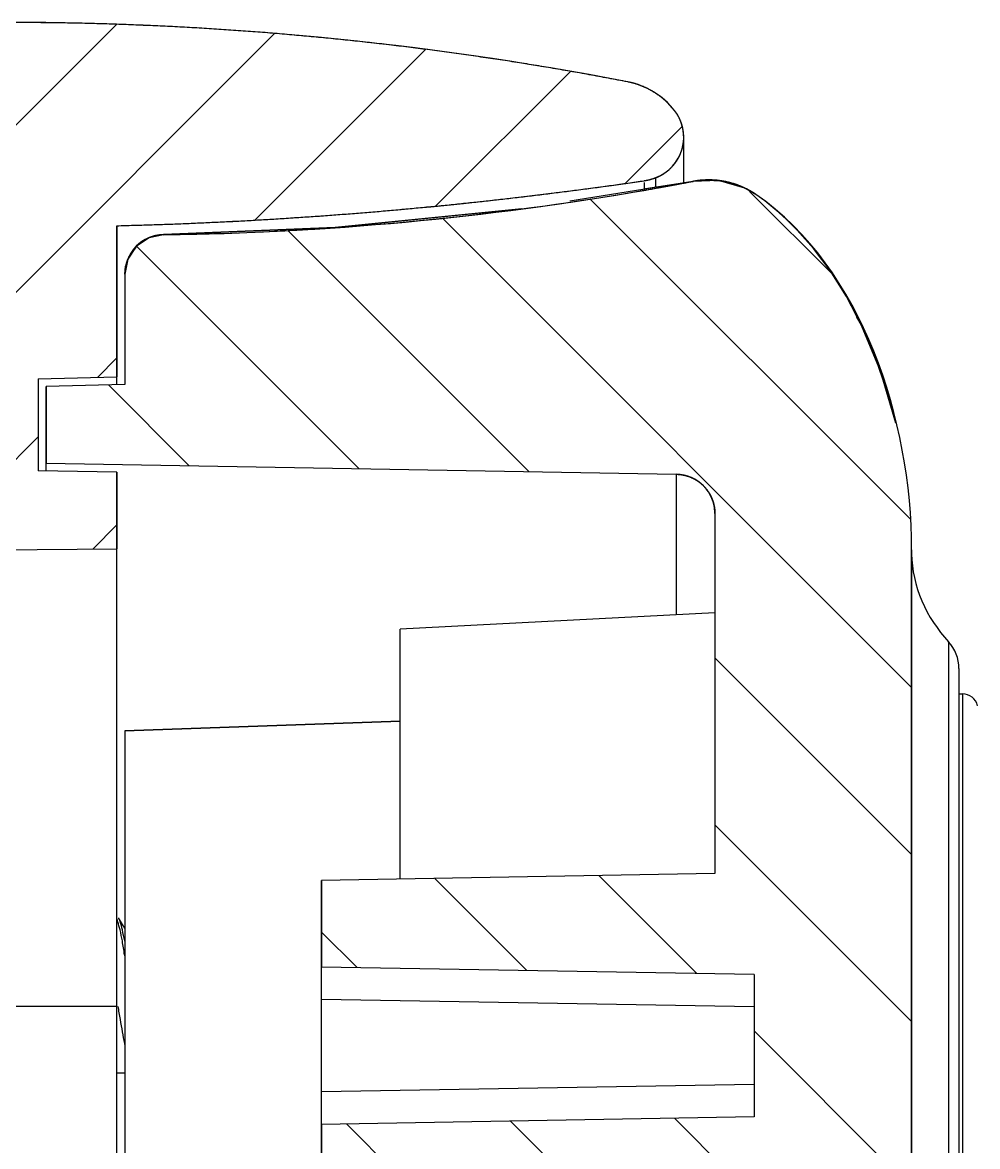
# Model space of a CAD drawing. Header units: millimetres. Extents: x 1884 to 2552, y 611 to 826.
# Drawn here: x 1997.78 to 2009.92, y 792.76 to 807.04 of the extents above; entities that cross this region are included whole.
import ezdxf

# ---------------------------------------------------------------- set-up
doc = ezdxf.new("R2010")
doc.units = ezdxf.units.MM

msp = doc.modelspace()

# ---------------------------------------------------------------- hatches: boundary and pattern name
at = {"linetype": 'Continuous'}
h = msp.add_hatch(dxfattribs=at)
h.set_pattern_fill('A', color=2, scale=1.5, angle=45, style=0, pattern_type=0)
h.set_pattern_definition([(45, (1517.2179, 507.6871), (-1.06066, 1.06066), [])])
edge = h.paths.add_edge_path()
edge.add_arc((1997.584, 641.725), 55.914, 91.4348, 98.331)
edge.add_line((1996.184, 697.622), (1996.184, 699.687))
edge.add_line((1995.034, 699.717), (1996.184, 699.687))
edge.add_line((1995.034, 699.717), (1995.034, 701.749))
edge.add_line((1995.784, 701.756), (1995.034, 701.749))
edge.add_line((1995.784, 704.713), (1995.784, 701.756))
edge.add_line((1995.784, 704.713), (1996.084, 705.021))
edge.add_line((1996.084, 705.021), (1996.784, 705.039))
edge.add_line((1996.784, 706.001), (1996.784, 705.039))
edge.add_line((1996.784, 706.001), (1998.984, 706.039))
edge.add_line((1998.984, 700.755), (1998.984, 706.039))
edge.add_line((1997.984, 700.737), (1998.984, 700.755))
edge.add_line((1997.984, 699.568), (1997.984, 700.737))
edge.add_line((1998.984, 699.542), (1997.984, 699.568))
edge.add_line((1998.984, 697.622), (1998.984, 699.542))
edge.add_arc((1997.584, 641.725), 55.914, 81.669, 88.5653)
edge.add_spline(control_points=[(2005.833, 697.011), (2005.785, 697.029), (2005.736, 697.042), (2005.685, 697.049)], knot_values=[0, 0, 0, 0, 1, 1, 1, 1], weights=[1, 0.996024, 0.996024, 1], degree=3, periodic=0)
edge.add_arc((2005.637, 696.497), 0.55, 321.7508, 429.1477)
edge.add_spline(control_points=[(2005.473, 695.793), (2005.712, 695.839), (2005.919, 695.966), (2006.069, 696.156)], knot_values=[0, 0, 0, 0, 1, 1, 1, 1], weights=[1, 0.958129, 0.958129, 1], degree=3, periodic=0)
edge.add_arc((1997.584, 736.679), 41.64, 270, 280.9218)
edge.add_arc((1997.584, 736.679), 41.64, 259.0782, 270)
edge.add_spline(control_points=[(1989.098, 696.156), (1989.249, 695.966), (1989.456, 695.839), (1989.694, 695.793)], knot_values=[0, 0, 0, 0, 1, 1, 1, 1], weights=[1, 0.958127, 0.958127, 1], degree=3, periodic=0)
edge.add_arc((1989.53, 696.497), 0.55, 110.8502, 218.248)
edge.add_spline(control_points=[(1989.482, 697.049), (1989.432, 697.042), (1989.382, 697.029), (1989.335, 697.011)], knot_values=[0, 0, 0, 0, 1, 1, 1, 1], weights=[1, 0.996025, 0.996025, 1], degree=3, periodic=0)
edge = h.paths.add_edge_path()
edge.add_line((1998.984, 709.039), (1998.984, 711.233))
edge.add_line((1996.784, 709.078), (1998.984, 709.039))
edge.add_line((1996.784, 710.039), (1996.784, 709.078))
edge.add_line((1996.084, 710.058), (1996.784, 710.039))
edge.add_line((1995.784, 710.366), (1996.084, 710.058))
edge.add_line((1995.784, 711.289), (1995.784, 710.366))
edge.add_line((1995.784, 711.289), (1998.984, 711.233))
edge = h.paths.add_edge_path()
edge.add_line((1998.984, 804.457), (1998.984, 802.537))
edge.add_line((1997.984, 802.511), (1998.984, 802.537))
edge.add_line((1997.984, 802.511), (1997.984, 801.341))
edge.add_line((1998.984, 801.324), (1997.984, 801.341))
edge.add_line((1998.984, 801.324), (1998.984, 800.351))
edge.add_line((1996.184, 800.326), (1998.984, 800.351))
edge.add_line((1996.184, 801.599), (1996.184, 800.326))
edge.add_line((1996.184, 801.599), (1995.034, 801.639))
edge.add_line((1995.034, 802.362), (1995.034, 801.639))
edge.add_line((1996.184, 802.392), (1995.034, 802.362))
edge.add_line((1996.184, 804.457), (1996.184, 802.392))
edge.add_spline(control_points=[(1989.482, 805.029), (1991.703, 804.704), (1993.94, 804.513), (1996.184, 804.457)], knot_values=[0, 0, 0, 0, 1, 1, 1, 1], weights=[1, 0.998793, 0.998793, 1], degree=3, periodic=0)
edge.add_spline(control_points=[(1989.335, 805.068), (1989.382, 805.05), (1989.432, 805.037), (1989.482, 805.029)], knot_values=[0, 0, 0, 0, 1, 1, 1, 1], weights=[1, 0.996024, 0.996024, 1], degree=3, periodic=0)
edge.add_spline(control_points=[(1989.098, 805.922), (1988.847, 805.604), (1988.955, 805.212), (1989.335, 805.068)], knot_values=[0, 0, 0, 0, 1, 1, 1, 1], weights=[1, 0.728025, 0.728025, 1], degree=3, periodic=0)
edge.add_spline(control_points=[(1989.694, 806.285), (1989.456, 806.239), (1989.249, 806.113), (1989.098, 805.922)], knot_values=[0, 0, 0, 0, 1, 1, 1, 1], weights=[1, 0.95813, 0.95813, 1], degree=3, periodic=0)
edge.add_spline(control_points=[(1997.584, 807.039), (1994.934, 807.039), (1992.296, 806.787), (1989.694, 806.285)], knot_values=[0, 0, 0, 0, 1, 1, 1, 1], weights=[1, 0.996974, 0.996974, 1], degree=3, periodic=0)
edge.add_spline(control_points=[(2005.473, 806.285), (2002.871, 806.787), (2000.234, 807.039), (1997.584, 807.039)], knot_values=[0, 0, 0, 0, 1, 1, 1, 1], weights=[1, 0.996974, 0.996974, 1], degree=3, periodic=0)
edge.add_spline(control_points=[(2006.069, 805.922), (2005.919, 806.113), (2005.712, 806.239), (2005.473, 806.285)], knot_values=[0, 0, 0, 0, 1, 1, 1, 1], weights=[1, 0.95813, 0.95813, 1], degree=3, periodic=0)
edge.add_spline(control_points=[(2005.833, 805.068), (2006.212, 805.212), (2006.32, 805.604), (2006.069, 805.922)], knot_values=[0, 0, 0, 0, 1, 1, 1, 1], weights=[1, 0.728025, 0.728025, 1], degree=3, periodic=0)
edge.add_spline(control_points=[(2005.685, 805.029), (2005.736, 805.037), (2005.785, 805.05), (2005.833, 805.068)], knot_values=[0, 0, 0, 0, 1, 1, 1, 1], weights=[1, 0.996024, 0.996024, 1], degree=3, periodic=0)
edge.add_spline(control_points=[(1998.984, 804.457), (2001.228, 804.513), (2003.464, 804.704), (2005.685, 805.029)], knot_values=[0, 0, 0, 0, 1, 1, 1, 1], weights=[1, 0.998793, 0.998793, 1], degree=3, periodic=0)
h = msp.add_hatch(dxfattribs=at)
h.set_pattern_fill('DEFAULT__7', color=2, scale=1.5, angle=-45, style=0, pattern_type=0)
h.set_pattern_definition([(315, (1519.3392, 507.6871), (1.06066, 1.06066), [])])
edge = h.paths.add_edge_path()
edge.add_line((1999.084, 704.039), (1999.084, 704.989))
edge.add_line((1999.084, 704.989), (2000.084, 705.166))
edge.add_line((2000.084, 705.166), (2000.084, 706.289))
edge.add_line((2000.084, 706.289), (2002.584, 706.246))
edge.add_line((2002.584, 705.389), (2002.584, 706.246))
edge.add_line((2002.584, 705.389), (2004.084, 705.363))
edge.add_line((2004.084, 704.539), (2004.084, 705.363))
edge.add_line((2008.084, 704.504), (2004.084, 704.539))
edge.add_line((2008.084, 703.539), (2008.084, 704.504))
edge.add_line((2009.487, 703.515), (2008.084, 703.539))
edge.add_spline(control_points=[(2009.487, 703.515), (2009.603, 703.513), (2009.684, 703.43), (2009.684, 703.315)], knot_values=[0, 0, 0, 0, 1, 1, 1, 1], weights=[1, 0.808834, 0.808834, 1], degree=3, periodic=0)
edge.add_line((2009.684, 703.246), (2009.684, 703.315))
edge.add_spline(control_points=[(2009.551, 702.906), (2009.637, 703), (2009.684, 703.119), (2009.684, 703.246)], knot_values=[0, 0, 0, 0, 1, 1, 1, 1], weights=[1, 0.95415, 0.95415, 1], degree=3, periodic=0)
edge.add_spline(control_points=[(2009.084, 701.789), (2009.084, 702.197), (2009.24, 702.57), (2009.551, 702.906)], knot_values=[0, 0, 0, 0, 1, 1, 1, 1], degree=3, periodic=0)
edge.add_line((2009.084, 701.737), (2009.084, 701.789))
edge.add_spline(control_points=[(2007.104, 697.225), (2007.28, 697.346), (2007.601, 697.62), (2008.01, 698.114), (2008.342, 698.655), (2008.609, 699.233), (2008.815, 699.833), (2008.965, 700.452), (2009.06, 701.088), (2009.084, 701.519), (2009.084, 701.737)], knot_values=[0, 0, 0, 0, 0.125, 0.25, 0.375, 0.5, 0.625, 0.75, 0.875, 1, 1, 1, 1], degree=3, periodic=0)
edge.add_spline(control_points=[(2006.307, 697.058), (2006.588, 697.004), (2006.868, 697.063), (2007.104, 697.225)], knot_values=[0, 0, 0, 0, 1, 1, 1, 1], weights=[1, 0.948628, 0.948628, 1], degree=3, periodic=0)
edge.add_arc((1999.08, 659.072), 38.667, 79.2281, 89.2629)
edge.add_arc((1999.584, 698.236), 0.5, 180, 269.2659)
edge.add_line((1999.084, 698.236), (1999.084, 699.639))
edge.add_line((1998.084, 699.665), (1999.084, 699.639))
edge.add_line((1998.084, 699.665), (1998.084, 700.639))
edge.add_line((2006.093, 700.779), (1998.084, 700.639))
edge.add_arc((2006.084, 701.279), 0.5, 271, 360)
edge.add_line((2006.584, 701.279), (2006.584, 702.539))
edge.add_line((2002.584, 702.749), (2006.584, 702.539))
edge.add_line((2002.584, 702.749), (2002.584, 703.917))
edge.add_line((2002.584, 703.917), (1999.084, 704.039))
edge = h.paths.add_edge_path()
edge.add_line((1999.084, 710.089), (1999.084, 711.039))
edge.add_line((2002.584, 711.162), (1999.084, 711.039))
edge.add_line((2002.584, 711.162), (2002.584, 712.33))
edge.add_line((2002.584, 712.33), (2006.584, 712.539))
edge.add_line((2006.584, 712.539), (2006.584, 718.019))
edge.add_line((2009.084, 718.019), (2006.584, 718.019))
edge.add_line((2009.084, 713.289), (2009.084, 718.019))
edge.add_spline(control_points=[(2009.551, 712.172), (2009.24, 712.509), (2009.084, 712.881), (2009.084, 713.289)], knot_values=[0, 0, 0, 0, 1, 1, 1, 1], degree=3, periodic=0)
edge.add_spline(control_points=[(2009.684, 711.833), (2009.684, 711.96), (2009.637, 712.079), (2009.551, 712.172)], knot_values=[0, 0, 0, 0, 1, 1, 1, 1], weights=[1, 0.954149, 0.954149, 1], degree=3, periodic=0)
edge.add_line((2009.684, 711.764), (2009.684, 711.833))
edge.add_spline(control_points=[(2009.487, 711.564), (2009.603, 711.566), (2009.684, 711.648), (2009.684, 711.764)], knot_values=[0, 0, 0, 0, 1, 1, 1, 1], weights=[1, 0.808834, 0.808834, 1], degree=3, periodic=0)
edge.add_line((2009.487, 711.564), (2008.084, 711.539))
edge.add_line((2008.084, 710.574), (2008.084, 711.539))
edge.add_line((2008.084, 710.574), (2004.084, 710.539))
edge.add_line((2004.084, 709.716), (2004.084, 710.539))
edge.add_line((2002.584, 709.689), (2004.084, 709.716))
edge.add_line((2002.584, 708.833), (2002.584, 709.689))
edge.add_line((2000.084, 708.789), (2002.584, 708.833))
edge.add_line((2000.084, 708.789), (2000.084, 709.913))
edge.add_line((1999.084, 710.089), (2000.084, 709.913))
edge = h.paths.add_edge_path()
edge.add_line((2009.084, 718.019), (2006.584, 718.019))
edge.add_line((2009.084, 718.019), (2006.584, 718.019))
edge = h.paths.add_edge_path()
edge.add_line((2009.084, 800.339), (2009.084, 771.066))
edge.add_line((2008.784, 771.039), (2009.084, 771.066))
edge.add_line((2008.784, 731.039), (2008.784, 771.039))
edge.add_line((2008.784, 731.039), (2009.084, 731.013))
edge.add_line((2009.084, 731.013), (2009.084, 718.019))
edge.add_line((2009.084, 718.019), (2006.584, 718.019))
edge.add_line((2006.584, 791.852), (2006.584, 718.019))
edge.add_line((2006.584, 791.852), (2001.584, 791.939))
edge.add_line((2001.584, 793.039), (2001.584, 791.939))
edge.add_line((2007.084, 793.135), (2001.584, 793.039))
edge.add_line((2007.084, 794.943), (2007.084, 793.135))
edge.add_line((2007.084, 794.943), (2001.584, 795.039))
edge.add_line((2001.584, 796.139), (2001.584, 795.039))
edge.add_line((2006.584, 796.227), (2001.584, 796.139))
edge.add_line((2006.584, 800.8), (2006.584, 796.227))
edge.add_spline(control_points=[(2006.093, 801.3), (2006.381, 801.294), (2006.584, 801.088), (2006.584, 800.8)], knot_values=[0, 0, 0, 0, 1, 1, 1, 1], weights=[1, 0.808834, 0.808834, 1], degree=3, periodic=0)
edge.add_line((1998.084, 801.439), (2006.093, 801.3))
edge.add_line((1998.084, 802.413), (1998.084, 801.439))
edge.add_line((1999.084, 802.439), (1998.084, 802.413))
edge.add_line((1999.084, 803.843), (1999.084, 802.439))
edge.add_spline(control_points=[(1999.577, 804.342), (1999.287, 804.339), (1999.084, 804.132), (1999.084, 803.843)], knot_values=[0, 0, 0, 0, 1, 1, 1, 1], weights=[1, 0.807748, 0.807748, 1], degree=3, periodic=0)
edge.add_arc((1999.08, 843.007), 38.667, 270.7371, 280.7721)
edge.add_spline(control_points=[(2007.105, 804.853), (2006.869, 805.015), (2006.588, 805.074), (2006.307, 805.021)], knot_values=[0, 0, 0, 0, 1, 1, 1, 1], weights=[1, 0.948548, 0.948548, 1], degree=3, periodic=0)
edge.add_spline(control_points=[(2009.084, 800.339), (2009.084, 801.952), (2008.431, 803.94), (2007.105, 804.853)], knot_values=[0, 0, 0, 0, 1, 1, 1, 1], degree=3, periodic=0)

# ---------------------------------------------------------------- linework, layer by layer
at = {"color": 7, "linetype": 'Continuous'}
for p, q in [((2006.187, 805.165), (2006.187, 805.575)), ((2006.187, 805.001), (2006.187, 805.165)), ((2006.304, 805.021), (2004.74, 804.77)), ((2006.307, 805.021), (2005.702, 804.924)), ((2005.833, 804.945), (2005.833, 805.068)), ((2006.307, 805.021), (2006.297, 805.019)), ((2006.631, 805.032), (2006.304, 805.021)), ((2006.421, 805.036), (2006.307, 805.021)), ((2006.307, 805.021), (2006.307, 805.021)), ((2006.307, 805.021), (2006.307, 805.021)), ((2006.307, 805.021), (2006.307, 805.021)), ((2006.307, 805.02), (2006.307, 805.021)), ((2006.307, 805.021), (2006.307, 805.021)), ((2006.353, 805.028), (2006.348, 805.028)), ((2006.718, 805.018), (2006.421, 805.036)), ((2006.529, 805.039), (2006.469, 805.037)), ((2006.709, 805.019), (2006.481, 805.039)), ((2006.675, 805.025), (2006.591, 805.035)), ((2006.962, 804.936), (2006.631, 805.032)), ((2005.685, 805.007), (2005.685, 804.921)), ((2006.713, 805.018), (2006.709, 805.019)), ((2006.955, 804.939), (2006.718, 805.018)), ((2007.105, 804.853), (2006.955, 804.939)), ((2007.107, 804.852), (2006.962, 804.936)), ((2007.104, 804.853), (2007.105, 804.853)), ((2007.105, 804.853), (2007.104, 804.853)), ((2007.104, 804.853), (2007.105, 804.853)), ((2007.105, 804.852), (2007.104, 804.853)), ((2007.105, 804.853), (2007.105, 804.853)), ((2007.105, 804.853), (2007.105, 804.853)), ((2007.105, 804.852), (2007.105, 804.852)), ((2007.303, 804.704), (2007.212, 804.776)), ((2004.129, 804.672), (2001.757, 804.433)), ((2004.112, 804.669), (2001.757, 804.432)), ((2007.441, 804.587), (2007.303, 804.704)), ((2007.352, 804.664), (2007.372, 804.647)), ((1998.984, 802.437), (1998.984, 804.457)), ((1998.984, 804.457), (1998.984, 802.537)), ((2007.63, 804.402), (2007.441, 804.587)), ((1999.397, 804.306), (1999.232, 804.198)), ((1999.577, 804.343), (1999.394, 804.305)), ((2001.757, 804.433), (1999.577, 804.344)), ((2001.757, 804.432), (1999.577, 804.343)), ((1999.577, 804.342), (1999.577, 804.344)), ((2007.616, 804.416), (2007.592, 804.442)), ((2007.836, 804.169), (2007.63, 804.402)), ((1999.229, 804.195), (1999.121, 804.032)), ((1999.232, 804.198), (1999.122, 804.035)), ((1999.394, 804.305), (1999.229, 804.195)), ((2008.047, 803.887), (2007.836, 804.169)), ((1999.122, 804.035), (1999.084, 803.843)), ((1999.121, 804.032), (1999.084, 803.843)), ((1999.084, 803.843), (1999.094, 803.944)), ((2008.254, 803.557), (2008.047, 803.887)), ((1999.084, 803.843), (1999.084, 802.439)), ((1999.084, 803.843), (1999.084, 802.439)), ((2008.447, 803.188), (2008.254, 803.557)), ((2008.619, 802.79), (2008.447, 803.188)), ((2008.766, 802.374), (2008.619, 802.79)), ((2008.884, 801.95), (2008.687, 802.608)), ((1997.984, 802.511), (1998.984, 802.537)), ((1997.984, 802.511), (1998.984, 802.537)), ((1997.984, 802.511), (1997.984, 801.341)), ((1997.984, 802.511), (1997.984, 801.341)), ((1999.084, 802.44), (1998.084, 802.414)), ((1999.084, 802.439), (1998.084, 802.413)), ((1999.084, 802.439), (1998.084, 802.413)), ((1998.084, 801.339), (1998.084, 802.414)), ((1998.084, 802.413), (1998.084, 801.439)), ((2008.884, 801.952), (2008.766, 802.374)), ((1998.984, 801.324), (1997.984, 801.341)), ((1998.984, 801.324), (1997.984, 801.341)), ((1998.084, 801.439), (2006.093, 801.299)), ((1998.084, 801.439), (2006.093, 801.3)), ((1998.984, 708.672), (1998.984, 801.324)), ((1998.984, 801.324), (1998.984, 800.351)), ((2006.093, 801.301), (2006.093, 799.514)), ((2006.584, 800.8), (2006.577, 800.884)), ((2006.584, 800.801), (2006.584, 796.227)), ((2006.584, 800.8), (2006.584, 796.227)), ((1996.184, 800.326), (1998.984, 800.351)), ((1996.184, 800.326), (1998.984, 800.351)), ((2009.084, 713.289), (2009.084, 800.341)), ((2009.084, 800.339), (2009.084, 800.339)), ((2009.084, 800.339), (2009.084, 800.339)), ((2009.084, 800.339), (2009.084, 798.522)), ((2009.084, 800.339), (2009.084, 771.066)), ((2006.584, 799.539), (2002.584, 799.33)), ((2002.584, 796.157), (2002.584, 799.33)), ((2009.551, 799.172), (2009.551, 789.906)), ((2009.684, 798.833), (2009.684, 790.246)), ((2009.684, 798.511), (2009.73, 798.511)), ((2009.73, 798.511), (2009.73, 790.568)), ((1999.084, 798.039), (2002.584, 798.162)), ((2002.584, 798.162), (1999.084, 798.039)), ((1999.084, 798.039), (1999.084, 791.039)), ((2006.584, 796.227), (2001.584, 796.139)), ((2006.584, 796.227), (2001.584, 796.139)), ((2001.584, 791.939), (2001.584, 796.139)), ((2001.584, 796.139), (2001.584, 795.039)), ((2007.084, 794.943), (2001.584, 795.039)), ((2007.084, 794.943), (2001.584, 795.039)), ((2007.084, 794.943), (2007.084, 793.135)), ((2007.084, 794.943), (2007.084, 793.135)), ((2007.084, 794.532), (2001.584, 794.628)), ((1998.984, 794.539), (1995.784, 794.539)), ((1999.084, 793.689), (1998.984, 793.689)), ((2007.084, 793.547), (2001.584, 793.451)), ((2007.084, 793.135), (2001.584, 793.039)), ((2007.084, 793.135), (2001.584, 793.039)), ((2001.584, 793.039), (2001.584, 791.939))]:
    msp.add_line(p, q, dxfattribs=at)
for points in [[(2006.481, 805.039), (2006.329, 805.025), (2006.307, 805.021)], [(2006.348, 805.028), (2006.338, 805.026), (2006.307, 805.021)], [(2006.579, 805.037), (2006.574, 805.037), (2006.529, 805.039)], [(2007.105, 804.853), (2006.986, 804.924), (2006.985, 804.924)], [(2007.105, 804.853), (2007.105, 804.853), (2007.105, 804.853)], [(2007.592, 804.442), (2007.576, 804.458), (2007.547, 804.487), (2007.495, 804.536), (2007.397, 804.625), (2007.217, 804.772), (2007.105, 804.853)], [(2007.352, 804.664), (2007.328, 804.684), (2007.318, 804.692)], [(2008.687, 802.608), (2008.447, 803.188), (2008.385, 803.301)], [(1999.084, 795.529), (1999.067, 795.557), (1999.004, 795.663)]]:
    msp.add_lwpolyline(points, dxfattribs=at)
for centre, radius, start, end in [((1997.584, 765.4), 41.64, 79.0782, 100.9218), ((2005.284, 805.303), 1, 38.2495, 79.0782), ((2005.637, 805.582), 0.55, 290.8528, 38.2494), ((1997.584, 860.353), 55.914, 271.4347, 278.331), ((1999.08, 843.007), 38.667, 270.7371, 280.7721), ((2005.584, 805.722), 0.7, 278.331, 290.8528), ((1999.098, 842.9), 38.559, 280.0911, 280.7754), ((2006.306, 805.008), 0.0128, 86.4966, 95.6256), ((2006.505, 803.981), 1.058, 55.4597, 100.7755), ((2006.503, 803.989), 1.05, 98.2918, 100.7732), ((2006.505, 803.976), 1.063, 89.9535, 98.2849), ((2006.505, 803.978), 1.061, 87.6283, 89.9564), ((2006.505, 803.985), 1.054, 85.3482, 87.6295), ((2006.505, 803.982), 1.057, 75.6962, 80.7348), ((1999.08, 843.01), 38.671, 270.7373, 279.8638), ((1999.094, 842.923), 38.583, 279.8654, 280.0912), ((2006.506, 803.984), 1.054, 68.1154, 75.6998), ((2006.503, 803.978), 1.061, 55.4841, 68.1185), ((1999.584, 803.844), 0.5, 90.7341, 180), ((1999.584, 803.843), 0.5, 90.7341, 180), ((2006.084, 800.8), 0.5, 360, 89), ((2009.184, 798.833), 0.5, 0.0035, 42.7504), ((2009.727, 798.311), 0.2, 13.8171, 89), ((2050.232, 803.144), 51.954, 189.5333, 189.7188)]:
    msp.add_arc(centre, radius, start, end, dxfattribs=at)
for points, start_tangent, end_tangent in [([(2005.473, 806.285), (2005.23, 806.331), (2004.986, 806.376), (2004.742, 806.419), (2004.498, 806.461), (2004.253, 806.502), (2004.008, 806.541), (2003.763, 806.578), (2003.518, 806.614), (2003.272, 806.649), (2003.026, 806.682), (2002.78, 806.714), (2002.534, 806.744), (2002.287, 806.773), (2002.04, 806.8), (2001.794, 806.826), (2001.547, 806.85), (2001.299, 806.873), (2001.052, 806.895), (2000.805, 806.915), (2000.557, 806.933), (2000.31, 806.95), (2000.062, 806.966), (1999.814, 806.98), (1999.566, 806.992), (1999.318, 807.003), (1999.071, 807.013), (1998.823, 807.021), (1998.575, 807.028), (1998.327, 807.033), (1998.079, 807.036), (1997.832, 807.039), (1997.584, 807.039)], (-0.981887, 0.18947), (-1, 0)), ([(2006.069, 805.922), (2006.062, 805.931), (2006.055, 805.939), (2006.048, 805.948), (2006.041, 805.956), (2006.034, 805.964), (2006.027, 805.973), (2006.019, 805.981), (2006.012, 805.989), (2006.004, 805.997), (2005.996, 806.005), (2005.989, 806.013), (2005.981, 806.02), (2005.973, 806.028), (2005.965, 806.036), (2005.956, 806.043), (2005.948, 806.051), (2005.94, 806.058), (2005.931, 806.065), (2005.923, 806.073), (2005.914, 806.08), (2005.905, 806.087), (2005.896, 806.094), (2005.887, 806.1), (2005.878, 806.107), (2005.869, 806.114), (2005.86, 806.12), (2005.851, 806.127), (2005.842, 806.133), (2005.832, 806.139), (2005.823, 806.145), (2005.813, 806.151), (2005.804, 806.157), (2005.794, 806.163), (2005.785, 806.169), (2005.775, 806.174), (2005.765, 806.18), (2005.755, 806.185), (2005.745, 806.19), (2005.735, 806.196), (2005.725, 806.201), (2005.715, 806.205), (2005.705, 806.21), (2005.695, 806.215), (2005.684, 806.219), (2005.674, 806.224), (2005.664, 806.228), (2005.653, 806.232), (2005.643, 806.236), (2005.633, 806.24), (2005.622, 806.244), (2005.612, 806.248), (2005.601, 806.252), (2005.59, 806.255), (2005.58, 806.258), (2005.569, 806.262), (2005.559, 806.265), (2005.548, 806.268), (2005.537, 806.271), (2005.527, 806.273), (2005.516, 806.276), (2005.505, 806.278), (2005.495, 806.281), (2005.484, 806.283), (2005.473, 806.285)], (-0.619086, 0.785323), (-0.981887, 0.18947)), ([(2005.833, 805.068), (2005.839, 805.07), (2005.846, 805.073), (2005.852, 805.076), (2005.859, 805.078), (2005.865, 805.081), (2005.872, 805.084), (2005.878, 805.088), (2005.885, 805.091), (2005.891, 805.094), (2005.898, 805.097), (2005.904, 805.101), (2005.911, 805.105), (2005.917, 805.108), (2005.924, 805.112), (2005.93, 805.116), (2005.937, 805.12), (2005.943, 805.125), (2005.949, 805.129), (2005.956, 805.133), (2005.962, 805.138), (2005.968, 805.142), (2005.974, 805.147), (2005.98, 805.152), (2005.987, 805.157), (2005.993, 805.162), (2005.999, 805.167), (2006.005, 805.173), (2006.011, 805.178), (2006.017, 805.184), (2006.022, 805.189), (2006.028, 805.195), (2006.034, 805.201), (2006.039, 805.207), (2006.045, 805.213), (2006.05, 805.219), (2006.056, 805.225), (2006.061, 805.232), (2006.066, 805.238), (2006.072, 805.245), (2006.077, 805.251), (2006.082, 805.258), (2006.087, 805.265), (2006.091, 805.272), (2006.096, 805.279), (2006.101, 805.286), (2006.105, 805.293), (2006.11, 805.3), (2006.114, 805.308), (2006.118, 805.315), (2006.122, 805.323), (2006.126, 805.33), (2006.13, 805.338), (2006.134, 805.346), (2006.138, 805.354), (2006.141, 805.362), (2006.145, 805.37), (2006.148, 805.378), (2006.151, 805.386), (2006.154, 805.394), (2006.157, 805.402), (2006.16, 805.41), (2006.162, 805.419), (2006.165, 805.427), (2006.167, 805.435), (2006.17, 805.444), (2006.172, 805.452), (2006.174, 805.461), (2006.176, 805.469), (2006.177, 805.478), (2006.179, 805.486), (2006.18, 805.495), (2006.182, 805.503), (2006.183, 805.512), (2006.184, 805.52), (2006.185, 805.529), (2006.185, 805.538), (2006.186, 805.546), (2006.187, 805.555), (2006.187, 805.563), (2006.187, 805.572), (2006.187, 805.581), (2006.187, 805.589), (2006.187, 805.598), (2006.187, 805.606), (2006.186, 805.615), (2006.186, 805.623), (2006.185, 805.631), (2006.184, 805.64), (2006.183, 805.648), (2006.182, 805.656), (2006.181, 805.665), (2006.18, 805.673), (2006.178, 805.681), (2006.177, 805.689), (2006.175, 805.697), (2006.173, 805.705), (2006.171, 805.713), (2006.169, 805.721), (2006.167, 805.729), (2006.165, 805.737), (2006.163, 805.744), (2006.16, 805.752), (2006.158, 805.759), (2006.155, 805.767), (2006.152, 805.774), (2006.15, 805.782), (2006.147, 805.789), (2006.144, 805.796), (2006.141, 805.803), (2006.138, 805.81), (2006.134, 805.817), (2006.131, 805.824), (2006.128, 805.831), (2006.124, 805.838), (2006.121, 805.844), (2006.117, 805.851), (2006.113, 805.857), (2006.11, 805.863), (2006.106, 805.87), (2006.102, 805.876), (2006.098, 805.882), (2006.094, 805.888), (2006.09, 805.894), (2006.086, 805.9), (2006.082, 805.906), (2006.078, 805.911), (2006.073, 805.917), (2006.069, 805.922)], (0.934498, 0.355969), (-0.619086, 0.785323)), ([(1998.984, 804.457), (1999.194, 804.463), (1999.404, 804.469), (1999.614, 804.476), (1999.824, 804.484), (2000.034, 804.493), (2000.244, 804.503), (2000.454, 804.513), (2000.664, 804.524), (2000.874, 804.536), (2001.084, 804.549), (2001.294, 804.563), (2001.504, 804.577), (2001.714, 804.592), (2001.924, 804.608), (2002.133, 804.625), (2002.343, 804.642), (2002.553, 804.661), (2002.762, 804.68), (2002.972, 804.7), (2003.181, 804.72), (2003.39, 804.742), (2003.599, 804.764), (2003.808, 804.787), (2004.017, 804.811), (2004.226, 804.835), (2004.435, 804.861), (2004.644, 804.887), (2004.852, 804.914), (2005.061, 804.941), (2005.269, 804.97), (2005.477, 804.999), (2005.685, 805.029)], (0.999686, 0.025038), (0.989448, 0.144891)), ([(2005.685, 805.029), (2005.695, 805.031), (2005.704, 805.032), (2005.713, 805.034), (2005.723, 805.036), (2005.732, 805.038), (2005.742, 805.04), (2005.751, 805.042), (2005.76, 805.045), (2005.769, 805.047), (2005.779, 805.05), (2005.788, 805.052), (2005.797, 805.055), (2005.806, 805.058), (2005.815, 805.061), (2005.824, 805.064), (2005.833, 805.068)], (0.989448, 0.144891), (0.934498, 0.355969)), ([(2007.105, 804.853), (2007.094, 804.86), (2007.084, 804.867), (2007.073, 804.874), (2007.062, 804.881), (2007.051, 804.887), (2007.04, 804.894), (2007.029, 804.901), (2007.017, 804.907), (2007.006, 804.913), (2006.995, 804.919), (2006.983, 804.925), (2006.971, 804.931), (2006.96, 804.937), (2006.948, 804.942), (2006.936, 804.948), (2006.924, 804.953), (2006.912, 804.958), (2006.9, 804.963), (2006.887, 804.968), (2006.875, 804.972), (2006.863, 804.977), (2006.85, 804.981), (2006.838, 804.986), (2006.825, 804.99), (2006.812, 804.994), (2006.8, 804.997), (2006.787, 805.001), (2006.774, 805.004), (2006.761, 805.008), (2006.749, 805.011), (2006.736, 805.014), (2006.723, 805.017), (2006.71, 805.019), (2006.697, 805.022), (2006.684, 805.024), (2006.671, 805.026), (2006.658, 805.028), (2006.644, 805.03), (2006.631, 805.032), (2006.618, 805.033), (2006.605, 805.035), (2006.592, 805.036), (2006.579, 805.037), (2006.566, 805.038), (2006.552, 805.038), (2006.539, 805.039), (2006.526, 805.039), (2006.513, 805.039), (2006.5, 805.039), (2006.487, 805.039), (2006.474, 805.039), (2006.461, 805.038), (2006.448, 805.038), (2006.435, 805.037), (2006.422, 805.036), (2006.409, 805.035), (2006.396, 805.034), (2006.383, 805.032), (2006.37, 805.031), (2006.357, 805.029), (2006.345, 805.027), (2006.332, 805.025), (2006.32, 805.023), (2006.307, 805.021)], (-0.823728, 0.566985), (-0.982367, -0.186961)), ([(2009.084, 800.339), (2007.105, 804.853)], (0, 1), (-0.823729, 0.566984)), ([(2009.084, 800.339), (2007.105, 804.853)], (0, 1), (-0.823729, 0.566984)), ([(1999.577, 804.342), (1999.572, 804.342), (1999.566, 804.342), (1999.561, 804.342), (1999.555, 804.342), (1999.55, 804.341), (1999.544, 804.341), (1999.538, 804.34), (1999.533, 804.34), (1999.527, 804.339), (1999.521, 804.339), (1999.516, 804.338), (1999.51, 804.337), (1999.504, 804.336), (1999.499, 804.335), (1999.493, 804.334), (1999.487, 804.333), (1999.481, 804.332), (1999.476, 804.331), (1999.47, 804.329), (1999.464, 804.328), (1999.458, 804.327), (1999.453, 804.325), (1999.447, 804.323), (1999.441, 804.322), (1999.435, 804.32), (1999.43, 804.318), (1999.424, 804.316), (1999.418, 804.314), (1999.412, 804.312), (1999.407, 804.31), (1999.401, 804.308), (1999.395, 804.306), (1999.389, 804.303), (1999.384, 804.301), (1999.378, 804.298), (1999.372, 804.296), (1999.367, 804.293), (1999.361, 804.29), (1999.356, 804.287), (1999.35, 804.285), (1999.345, 804.282), (1999.339, 804.279), (1999.334, 804.275), (1999.328, 804.272), (1999.323, 804.269), (1999.317, 804.266), (1999.312, 804.262), (1999.307, 804.259), (1999.301, 804.255), (1999.296, 804.252), (1999.291, 804.248), (1999.286, 804.244), (1999.281, 804.24), (1999.276, 804.236), (1999.271, 804.232), (1999.266, 804.228), (1999.261, 804.224), (1999.256, 804.22), (1999.251, 804.216), (1999.246, 804.212), (1999.242, 804.207), (1999.237, 804.203), (1999.233, 804.198), (1999.228, 804.194), (1999.224, 804.189), (1999.219, 804.185), (1999.215, 804.18), (1999.21, 804.175), (1999.206, 804.17), (1999.202, 804.165), (1999.198, 804.161), (1999.194, 804.156), (1999.19, 804.151), (1999.186, 804.145), (1999.182, 804.14), (1999.178, 804.135), (1999.175, 804.13), (1999.171, 804.125), (1999.168, 804.12), (1999.164, 804.114), (1999.161, 804.109), (1999.157, 804.103), (1999.154, 804.098), (1999.151, 804.093), (1999.148, 804.087), (1999.145, 804.082), (1999.142, 804.076), (1999.139, 804.071), (1999.136, 804.065), (1999.133, 804.059), (1999.131, 804.054), (1999.128, 804.048), (1999.125, 804.042), (1999.123, 804.037), (1999.121, 804.031), (1999.118, 804.025), (1999.116, 804.02), (1999.114, 804.014), (1999.112, 804.008), (1999.11, 804.002), (1999.108, 803.996), (1999.106, 803.991), (1999.105, 803.985), (1999.103, 803.979), (1999.101, 803.973), (1999.1, 803.968), (1999.098, 803.962), (1999.097, 803.956), (1999.096, 803.95), (1999.094, 803.944), (1999.093, 803.939), (1999.092, 803.933), (1999.091, 803.927), (1999.09, 803.921), (1999.089, 803.916), (1999.088, 803.91), (1999.088, 803.904), (1999.087, 803.898), (1999.086, 803.893), (1999.086, 803.887), (1999.085, 803.882), (1999.085, 803.876), (1999.085, 803.87), (1999.084, 803.865), (1999.084, 803.859), (1999.084, 803.854), (1999.084, 803.848), (1999.084, 803.843)], (-0.999918, -0.012812), (0, -1)), ([(2006.093, 801.3), (2006.098, 801.299), (2006.104, 801.299), (2006.109, 801.299), (2006.115, 801.299), (2006.12, 801.298), (2006.126, 801.298), (2006.131, 801.297), (2006.137, 801.297), (2006.143, 801.296), (2006.148, 801.295), (2006.154, 801.295), (2006.16, 801.294), (2006.165, 801.293), (2006.171, 801.292), (2006.177, 801.291), (2006.182, 801.29), (2006.188, 801.289), (2006.194, 801.287), (2006.2, 801.286), (2006.205, 801.285), (2006.211, 801.283), (2006.217, 801.282), (2006.223, 801.28), (2006.228, 801.278), (2006.234, 801.276), (2006.24, 801.275), (2006.246, 801.273), (2006.251, 801.271), (2006.257, 801.269), (2006.263, 801.266), (2006.268, 801.264), (2006.274, 801.262), (2006.28, 801.26), (2006.285, 801.257), (2006.291, 801.255), (2006.297, 801.252), (2006.302, 801.249), (2006.308, 801.247), (2006.313, 801.244), (2006.319, 801.241), (2006.324, 801.238), (2006.33, 801.235), (2006.335, 801.232), (2006.341, 801.229), (2006.346, 801.225), (2006.352, 801.222), (2006.357, 801.218), (2006.362, 801.215), (2006.367, 801.211), (2006.373, 801.208), (2006.378, 801.204), (2006.383, 801.2), (2006.388, 801.197), (2006.393, 801.193), (2006.398, 801.189), (2006.403, 801.185), (2006.408, 801.181), (2006.413, 801.176), (2006.417, 801.172), (2006.422, 801.168), (2006.427, 801.163), (2006.431, 801.159), (2006.436, 801.155), (2006.44, 801.15), (2006.445, 801.145), (2006.449, 801.141), (2006.454, 801.136), (2006.458, 801.131), (2006.462, 801.127), (2006.466, 801.122), (2006.47, 801.117), (2006.474, 801.112), (2006.478, 801.107), (2006.482, 801.102), (2006.486, 801.097), (2006.49, 801.092), (2006.493, 801.086), (2006.497, 801.081), (2006.501, 801.076), (2006.504, 801.071), (2006.507, 801.065), (2006.511, 801.06), (2006.514, 801.054), (2006.517, 801.049), (2006.52, 801.044), (2006.523, 801.038), (2006.526, 801.033), (2006.529, 801.027), (2006.532, 801.021), (2006.535, 801.016), (2006.537, 801.01), (2006.54, 801.005), (2006.542, 800.999), (2006.545, 800.993), (2006.547, 800.988), (2006.549, 800.982), (2006.552, 800.976), (2006.554, 800.97), (2006.556, 800.965), (2006.558, 800.959), (2006.56, 800.953), (2006.561, 800.947), (2006.563, 800.942), (2006.565, 800.936), (2006.566, 800.93), (2006.568, 800.924), (2006.569, 800.919), (2006.571, 800.913), (2006.572, 800.907), (2006.573, 800.901), (2006.575, 800.895), (2006.576, 800.89), (2006.577, 800.884), (2006.578, 800.878), (2006.578, 800.873), (2006.579, 800.867), (2006.58, 800.861), (2006.581, 800.855), (2006.581, 800.85), (2006.582, 800.844), (2006.582, 800.838), (2006.583, 800.833), (2006.583, 800.827), (2006.583, 800.822), (2006.584, 800.816), (2006.584, 800.811), (2006.584, 800.805), (2006.584, 800.8)], (0.999848, -0.017452), (0, -1)), ([(2009.084, 800.289), (2009.551, 799.172)], (0, -1), (0.678773, -0.734348)), ([(1999.084, 795.182), (1999.082, 795.194), (1999.053, 795.37), (1999.024, 795.512), (1998.996, 795.615), (1998.988, 795.641)], (-0.149819, 0.988713), (-0.346431, 0.938076)), ([(1999.084, 795.366), (1999.083, 795.37), (1999.054, 795.512), (1999.026, 795.615), (1999.006, 795.664)], (-0.170908, 0.985287), (-0.586679, 0.80982)), ([(1999.024, 794.373), (1999.052, 794.214), (1999.08, 794.067), (1999.084, 794.049)], (0.169365, -0.985553), (0.202608, -0.97926))]:
    msp.add_spline(points, degree=3, dxfattribs=dict(at, start_tangent=start_tangent, end_tangent=end_tangent))

doc.saveas('drawing.dxf')
